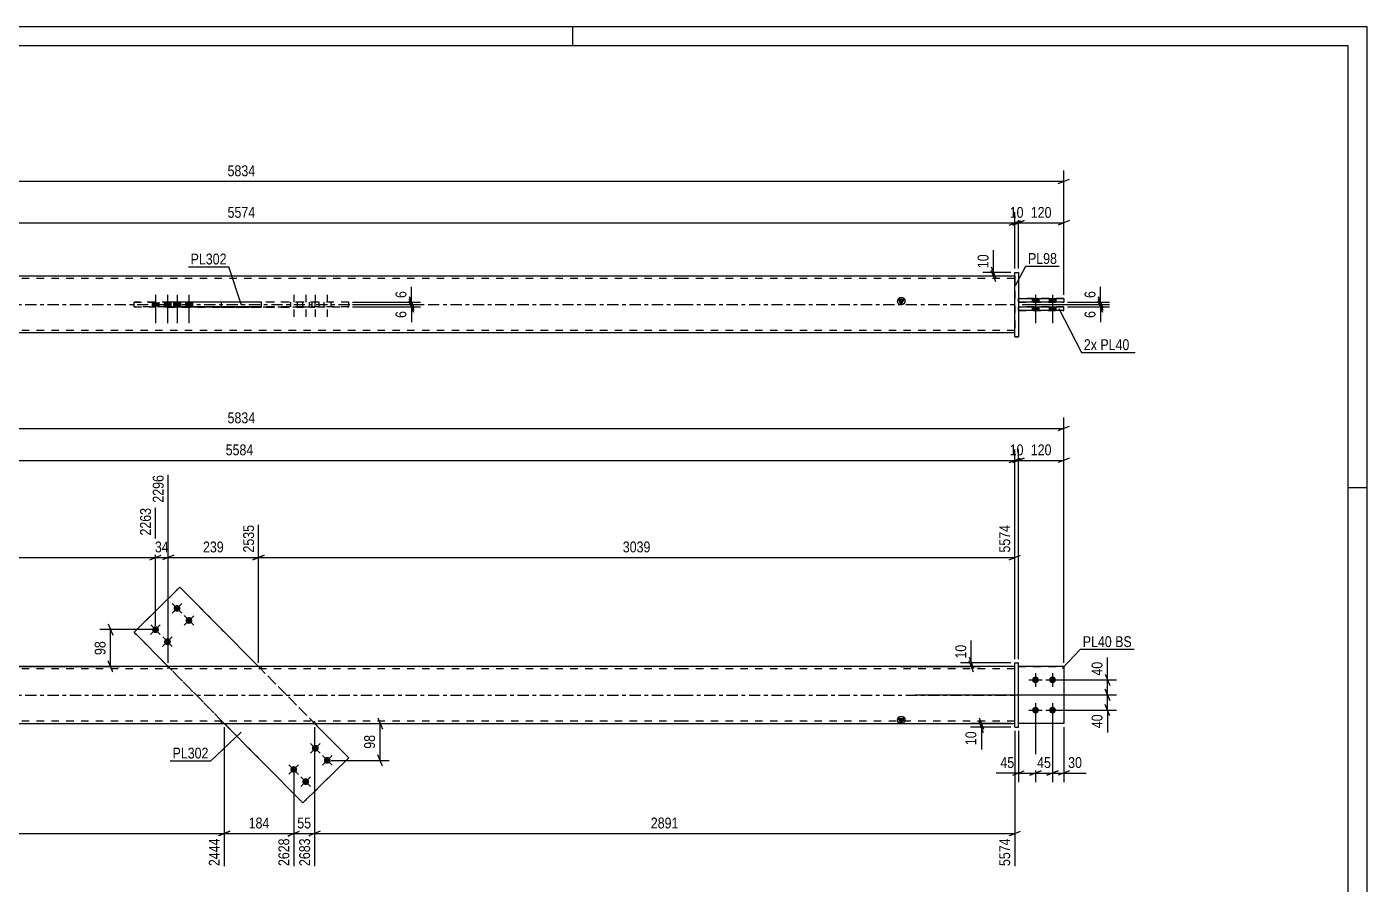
# Model space of a CAD drawing. Header units: millimetres. Extents: x 0 to 594, y 0 to 420.
# Drawn here: x 239.6 to 594, y 193.1 to 420 of the extents above; entities that cross this region are included whole.
import ezdxf

# ---------------------------------------------------------------- set-up
doc = ezdxf.new("R2010")
doc.units = ezdxf.units.MM
doc.linetypes.add('DXK_LINE_DOT2', pattern=[3.9198, 1.9599, -1.9599])
doc.linetypes.add('DXK_LINE_DOT3', pattern=[5.9187, 2.979, -0.9799, 0.9799, -0.9799])
doc.styles.add('Arial Narrow', font='ARIALN.TTF', dxfattribs={"height": 0.2})

# ---------------------------------------------------------------- blocks, each defined once
blk = doc.blocks.new('Unknown-580575135-1131')
at = {"color": 5, "linetype": 'Continuous'}
for p, q in [((594, 420), (0, 420)), ((384, 415), (384, 420)), ((594, 0), (594, 420)), ((589, 415), (5, 415)), ((589, 5), (589, 415)), ((594, 298), (589, 298))]:
    blk.add_line(p, q, dxfattribs=at)
blk = doc.blocks.new('Part-580575135-1689 - 1678')
at = {"color": 2, "linetype": 'Continuous'}
for p, q in [((280.05, 271.77), (267.95, 259.82)), ((280.05, 271.77), (280.05, 271.77)), ((300.86, 250.7), (280.05, 271.77)), ((276.96, 250.7), (267.95, 259.82)), ((267.95, 259.82), (267.95, 259.82)), ((312.6, 214.63), (291.78, 235.7)), ((324.69, 226.58), (315.68, 235.7)), ((312.6, 214.63), (324.69, 226.58)), ((324.69, 226.58), (324.69, 226.58)), ((312.6, 214.63), (312.6, 214.63))]:
    blk.add_line(p, q, dxfattribs=at)
at = {"color": 7, "linetype": 'DXK_LINE_DOT2'}
for p, q in [((267.95, 259.82), (280.05, 271.77)), ((324.69, 226.58), (280.05, 271.77)), ((312.6, 214.63), (267.95, 259.82)), ((291.78, 235.7), (276.96, 250.7)), ((315.68, 235.7), (300.86, 250.7)), ((324.69, 226.58), (312.6, 214.63))]:
    blk.add_line(p, q, dxfattribs=at)
blk = doc.blocks.new('Bolt-580575135-1681 - 1678')
at = {"linetype": 'Continuous'}
for points in [[(315.87, 230.01), (316.06, 229.99), (316.24, 229.93), (316.4, 229.83), (316.54, 229.71), (316.65, 229.56), (316.73, 229.38), (316.77, 229.2), (316.77, 229.01), (316.73, 228.83), (316.65, 228.66), (316.54, 228.5), (316.4, 228.38), (316.24, 228.28), (316.06, 228.23), (315.87, 228.21), (315.68, 228.23), (315.5, 228.28), (315.34, 228.38), (315.2, 228.5), (315.09, 228.66), (315.01, 228.83), (314.98, 229.01), (314.98, 229.2), (315.01, 229.38), (315.09, 229.56), (315.2, 229.71), (315.34, 229.83), (315.5, 229.93), (315.68, 229.99)], [(310.18, 224.38), (310.37, 224.36), (310.55, 224.31), (310.71, 224.21), (310.85, 224.09), (310.96, 223.93), (311.03, 223.76), (311.07, 223.58), (311.07, 223.39), (311.03, 223.21), (310.96, 223.03), (310.85, 222.88), (310.71, 222.76), (310.55, 222.66), (310.37, 222.6), (310.18, 222.58), (309.99, 222.6), (309.81, 222.66), (309.65, 222.76), (309.51, 222.88), (309.4, 223.03), (309.32, 223.21), (309.28, 223.39), (309.28, 223.58), (309.32, 223.76), (309.4, 223.93), (309.51, 224.09), (309.65, 224.21), (309.81, 224.31), (309.99, 224.36)], [(319.03, 226.81), (319.22, 226.79), (319.4, 226.73), (319.56, 226.63), (319.7, 226.51), (319.81, 226.36), (319.89, 226.18), (319.93, 226), (319.93, 225.81), (319.89, 225.63), (319.81, 225.46), (319.7, 225.3), (319.56, 225.18), (319.4, 225.08), (319.22, 225.03), (319.03, 225.01), (318.85, 225.03), (318.67, 225.08), (318.5, 225.18), (318.36, 225.3), (318.25, 225.46), (318.18, 225.63), (318.14, 225.81), (318.14, 226), (318.18, 226.18), (318.25, 226.36), (318.36, 226.51), (318.5, 226.63), (318.67, 226.73), (318.85, 226.79)], [(313.34, 221.18), (313.53, 221.16), (313.71, 221.11), (313.87, 221.01), (314.01, 220.89), (314.12, 220.73), (314.2, 220.56), (314.24, 220.38), (314.24, 220.19), (314.2, 220), (314.12, 219.83), (314.01, 219.68), (313.87, 219.55), (313.71, 219.46), (313.53, 219.4), (313.34, 219.38), (313.15, 219.4), (312.98, 219.46), (312.81, 219.55), (312.67, 219.68), (312.56, 219.83), (312.49, 220), (312.45, 220.19), (312.45, 220.38), (312.49, 220.56), (312.56, 220.73), (312.67, 220.89), (312.81, 221.01), (312.98, 221.11), (313.15, 221.16)]]:
    blk.add_hatch(color=1, dxfattribs=at).paths.add_polyline_path(points)
at = {"color": 1, "linetype": 'Continuous'}
for p, q in [((314.59, 227.84), (317.15, 230.37)), ((317.14, 227.83), (314.61, 230.39)), ((317.75, 224.64), (320.31, 227.17)), ((320.3, 224.62), (317.77, 227.19)), ((308.9, 222.22), (311.46, 224.75)), ((311.44, 222.2), (308.91, 224.76)), ((312.06, 219.02), (314.62, 221.55)), ((314.61, 219), (312.08, 221.56))]:
    blk.add_line(p, q, dxfattribs=at)
blk = doc.blocks.new('Bolt-580575135-1682 - 1678')
at = {"linetype": 'Continuous'}
for points in [[(279.3, 267.02), (279.49, 267), (279.67, 266.94), (279.83, 266.85), (279.97, 266.72), (280.08, 266.57), (280.16, 266.4), (280.2, 266.21), (280.2, 266.02), (280.16, 265.84), (280.08, 265.67), (279.97, 265.52), (279.83, 265.39), (279.67, 265.3), (279.49, 265.24), (279.3, 265.22), (279.12, 265.24), (278.94, 265.3), (278.78, 265.39), (278.64, 265.52), (278.52, 265.67), (278.45, 265.84), (278.41, 266.02), (278.41, 266.21), (278.45, 266.4), (278.52, 266.57), (278.64, 266.72), (278.78, 266.85), (278.94, 266.94), (279.12, 267)], [(282.47, 263.82), (282.65, 263.8), (282.83, 263.74), (283, 263.65), (283.14, 263.52), (283.25, 263.37), (283.32, 263.2), (283.36, 263.01), (283.36, 262.82), (283.32, 262.64), (283.25, 262.47), (283.14, 262.32), (283, 262.19), (282.83, 262.1), (282.65, 262.04), (282.47, 262.02), (282.28, 262.04), (282.1, 262.1), (281.94, 262.19), (281.8, 262.32), (281.69, 262.47), (281.61, 262.64), (281.57, 262.82), (281.57, 263.01), (281.61, 263.2), (281.69, 263.37), (281.8, 263.52), (281.94, 263.65), (282.1, 263.74), (282.28, 263.8)], [(273.61, 261.4), (273.8, 261.38), (273.98, 261.32), (274.14, 261.22), (274.28, 261.1), (274.39, 260.95), (274.47, 260.77), (274.51, 260.59), (274.51, 260.4), (274.47, 260.22), (274.39, 260.05), (274.28, 259.89), (274.14, 259.77), (273.98, 259.67), (273.8, 259.62), (273.61, 259.6), (273.43, 259.62), (273.25, 259.67), (273.08, 259.77), (272.94, 259.89), (272.83, 260.05), (272.76, 260.22), (272.72, 260.4), (272.72, 260.59), (272.76, 260.77), (272.83, 260.95), (272.94, 261.1), (273.08, 261.22), (273.25, 261.32), (273.43, 261.38)], [(276.78, 258.2), (276.96, 258.18), (277.14, 258.12), (277.3, 258.02), (277.44, 257.9), (277.56, 257.75), (277.63, 257.57), (277.67, 257.39), (277.67, 257.2), (277.63, 257.02), (277.56, 256.85), (277.44, 256.69), (277.3, 256.57), (277.14, 256.47), (276.96, 256.41), (276.78, 256.4), (276.59, 256.41), (276.41, 256.47), (276.25, 256.57), (276.11, 256.69), (276, 256.85), (275.92, 257.02), (275.88, 257.2), (275.88, 257.39), (275.92, 257.57), (276, 257.75), (276.11, 257.9), (276.25, 258.02), (276.41, 258.12), (276.59, 258.18)]]:
    blk.add_hatch(color=1, dxfattribs=at).paths.add_polyline_path(points)
at = {"color": 1, "linetype": 'Continuous'}
for p, q in [((280.58, 267.38), (278.02, 264.85)), ((278.04, 267.4), (280.57, 264.84)), ((283.75, 264.18), (281.19, 261.65)), ((281.2, 264.2), (283.73, 261.64)), ((274.89, 261.76), (272.33, 259.23)), ((272.35, 261.78), (274.88, 259.22)), ((278.06, 258.56), (275.5, 256.03)), ((275.51, 258.58), (278.04, 256.01))]:
    blk.add_line(p, q, dxfattribs=at)
blk = doc.blocks.new('Bolt-580575135-1684 - 1678')
at = {"linetype": 'Continuous'}
for points in [[(506.29, 248.1), (506.48, 248.08), (506.66, 248.02), (506.82, 247.93), (506.96, 247.8), (507.07, 247.65), (507.15, 247.48), (507.19, 247.29), (507.19, 247.11), (507.15, 246.92), (507.07, 246.75), (506.96, 246.6), (506.82, 246.47), (506.66, 246.38), (506.48, 246.32), (506.29, 246.3), (506.11, 246.32), (505.93, 246.38), (505.76, 246.47), (505.62, 246.6), (505.51, 246.75), (505.44, 246.92), (505.4, 247.11), (505.4, 247.29), (505.44, 247.48), (505.51, 247.65), (505.62, 247.8), (505.76, 247.93), (505.93, 248.02), (506.11, 248.08)], [(510.79, 248.1), (510.98, 248.08), (511.16, 248.02), (511.32, 247.93), (511.46, 247.8), (511.57, 247.65), (511.65, 247.48), (511.69, 247.29), (511.69, 247.11), (511.65, 246.92), (511.57, 246.75), (511.46, 246.6), (511.32, 246.47), (511.16, 246.38), (510.98, 246.32), (510.79, 246.3), (510.61, 246.32), (510.43, 246.38), (510.26, 246.47), (510.12, 246.6), (510.01, 246.75), (509.94, 246.92), (509.9, 247.11), (509.9, 247.29), (509.94, 247.48), (510.01, 247.65), (510.12, 247.8), (510.26, 247.93), (510.43, 248.02), (510.61, 248.08)], [(506.29, 240.1), (506.48, 240.08), (506.66, 240.02), (506.82, 239.93), (506.96, 239.8), (507.07, 239.65), (507.15, 239.48), (507.19, 239.29), (507.19, 239.11), (507.15, 238.92), (507.07, 238.75), (506.96, 238.6), (506.82, 238.47), (506.66, 238.38), (506.48, 238.32), (506.29, 238.3), (506.11, 238.32), (505.93, 238.38), (505.76, 238.47), (505.62, 238.6), (505.51, 238.75), (505.44, 238.92), (505.4, 239.11), (505.4, 239.29), (505.44, 239.48), (505.51, 239.65), (505.62, 239.8), (505.76, 239.93), (505.93, 240.02), (506.11, 240.08)], [(510.79, 240.1), (510.98, 240.08), (511.16, 240.02), (511.32, 239.93), (511.46, 239.8), (511.57, 239.65), (511.65, 239.48), (511.69, 239.29), (511.69, 239.11), (511.65, 238.92), (511.57, 238.75), (511.46, 238.6), (511.32, 238.47), (511.16, 238.38), (510.98, 238.32), (510.79, 238.3), (510.61, 238.32), (510.43, 238.38), (510.26, 238.47), (510.12, 238.6), (510.01, 238.75), (509.94, 238.92), (509.9, 239.11), (509.9, 239.29), (509.94, 239.48), (510.01, 239.65), (510.12, 239.8), (510.26, 239.93), (510.43, 240.02), (510.61, 240.08)]]:
    blk.add_hatch(color=1, dxfattribs=at).paths.add_polyline_path(points)
at = {"color": 1, "linetype": 'Continuous'}
for p, q in [((506.29, 249), (506.29, 245.4)), ((510.79, 249), (510.79, 245.4)), ((504.49, 247.2), (508.09, 247.2)), ((508.99, 247.2), (512.59, 247.2)), ((504.49, 239.2), (508.09, 239.2)), ((506.29, 241), (506.29, 237.4)), ((508.99, 239.2), (512.59, 239.2)), ((510.79, 241), (510.79, 237.4))]:
    blk.add_line(p, q, dxfattribs=at)
blk = doc.blocks.new('Part-580575135-1705 - 1678')
at = {"color": 2, "linetype": 'Continuous'}
for p, q in [((500.79, 251.7), (501.79, 251.7)), ((500.79, 234.7), (500.79, 251.7)), ((501.79, 234.7), (501.79, 251.7)), ((500.79, 234.7), (500.79, 234.7)), ((500.79, 234.7), (501.79, 234.7))]:
    blk.add_line(p, q, dxfattribs=at)
at = {"color": 7, "linetype": 'DXK_LINE_DOT2'}
for p, q in [((500.79, 251.7), (501.79, 251.7)), ((500.79, 234.7), (501.79, 234.7))]:
    blk.add_line(p, q, dxfattribs=at)
blk = doc.blocks.new('Part-580575135-1710 - 1678')
at = {"color": 7, "linetype": 'DXK_LINE_DOT2'}
for p, q in [((501.79, 250.7), (513.79, 250.7)), ((513.79, 250.7), (501.79, 250.7)), ((501.79, 250.7), (501.79, 250.7)), ((501.79, 235.7), (501.79, 250.7)), ((513.79, 250.7), (513.79, 250.7)), ((513.79, 250.7), (513.79, 235.7)), ((513.79, 235.7), (501.79, 235.7)), ((513.79, 235.7), (501.79, 235.7))]:
    blk.add_line(p, q, dxfattribs=at)
blk = doc.blocks.new('Part-580575135-1715 - 1678')
at = {"color": 2, "linetype": 'Continuous'}
for p, q in [((513.79, 250.7), (501.79, 250.7)), ((513.79, 250.7), (513.79, 250.7)), ((513.79, 250.7), (513.79, 235.7)), ((513.79, 235.7), (501.79, 235.7))]:
    blk.add_line(p, q, dxfattribs=at)
at = {"color": 7, "linetype": 'DXK_LINE_DOT2'}
for p, q in [((513.79, 250.7), (501.79, 250.7)), ((501.79, 250.7), (501.79, 250.7)), ((501.79, 235.7), (501.79, 250.7)), ((513.79, 250.7), (513.79, 250.7)), ((513.79, 235.7), (501.79, 235.7))]:
    blk.add_line(p, q, dxfattribs=at)
blk = doc.blocks.new('Part-580575135-1720 - 1678')
at = {"linetype": 'Continuous'}
blk.add_hatch(color=2, dxfattribs=at).paths.add_polyline_path([(470.79, 235.7), (469.99, 237.1), (471.59, 237.1)])
at = {"color": 2, "linetype": 'Continuous'}
for p, q in [((412.69, 250.7), (179.95, 250.7)), ((500.79, 250.7), (412.79, 250.7)), ((179.95, 235.7), (412.69, 235.7)), ((412.79, 235.7), (500.79, 235.7)), ((470.79, 235.7), (469.99, 237.1)), ((469.99, 237.1), (471.59, 237.1)), ((471.59, 237.1), (470.79, 235.7))]:
    blk.add_line(p, q, dxfattribs=at)
at = {"color": 7, "linetype": 'DXK_LINE_DOT2'}
for p, q in [((412.69, 250.1), (179.95, 250.1)), ((276.86, 250.7), (276.86, 250.1)), ((301.55, 250.7), (301.55, 250.1)), ((500.79, 250.1), (412.79, 250.1)), ((500.79, 235.7), (500.79, 250.7)), ((412.69, 236.3), (179.95, 236.3)), ((291.09, 235.7), (291.09, 236.3)), ((315.78, 235.7), (315.78, 236.3)), ((500.79, 236.3), (412.79, 236.3))]:
    blk.add_line(p, q, dxfattribs=at)
at = {"color": 7, "linetype": 'DXK_LINE_DOT3'}
for p, q in [((179.95, 243.2), (412.69, 243.2)), ((412.79, 243.2), (500.79, 243.2))]:
    blk.add_line(p, q, dxfattribs=at)
at = {"color": 2, "linetype": 'Continuous'}
blk.add_circle((470.79, 236.6), 1, dxfattribs=at)
blk = doc.blocks.new('Bolt-580575135-1423 - 1368')
at = {"color": 1, "linetype": 'DXK_LINE_DOT2'}
for p, q in [((310.18, 349.12), (310.18, 341.62)), ((313.34, 349.12), (313.34, 341.62)), ((315.87, 349.12), (315.87, 341.62)), ((319.03, 349.12), (319.03, 341.62)), ((309.28, 347.12), (309.28, 345.92)), ((311.08, 347.12), (311.08, 345.92)), ((312.44, 347.12), (312.44, 345.92)), ((314.24, 347.12), (314.24, 345.92)), ((314.97, 347.12), (314.97, 345.92)), ((316.77, 347.12), (316.77, 345.92)), ((318.13, 347.12), (318.13, 345.92)), ((319.93, 347.12), (319.93, 345.92))]:
    blk.add_line(p, q, dxfattribs=at)
blk = doc.blocks.new('Part-580575135-1396 - 1368')
at = {"color": 7, "linetype": 'DXK_LINE_DOT2'}
for p, q in [((501.79, 347.11), (501.79, 348.12)), ((513.79, 348.12), (501.79, 348.12)), ((513.79, 348.11), (513.79, 348.12)), ((501.79, 347.12), (513.79, 347.12))]:
    blk.add_line(p, q, dxfattribs=at)
at = {"color": 2, "linetype": 'Continuous'}
for p, q in [((501.79, 348.11), (513.79, 348.11)), ((513.79, 348.12), (513.79, 347.11)), ((513.79, 347.11), (501.79, 347.11))]:
    blk.add_line(p, q, dxfattribs=at)
blk = doc.blocks.new('Part-580575135-1401 - 1368')
at = {"color": 7, "linetype": 'DXK_LINE_DOT2'}
for p, q in [((501.79, 344.91), (501.79, 345.92)), ((513.79, 345.92), (501.79, 345.92)), ((501.79, 344.92), (513.79, 344.92))]:
    blk.add_line(p, q, dxfattribs=at)
at = {"color": 2, "linetype": 'Continuous'}
for p, q in [((501.79, 345.91), (513.79, 345.91)), ((513.79, 344.91), (501.79, 344.91)), ((513.79, 344.91), (513.79, 345.92))]:
    blk.add_line(p, q, dxfattribs=at)
blk = doc.blocks.new('Part-580575135-1416 - 1368')
at = {"linetype": 'Continuous'}
blk.add_hatch(color=2, dxfattribs=at).paths.add_polyline_path([(470.79, 346.51), (469.99, 347.91), (471.59, 347.91)])
at = {"color": 2, "linetype": 'Continuous'}
for p, q in [((412.69, 354.01), (179.95, 354.01)), ((500.79, 354.01), (412.79, 354.01)), ((470.79, 346.51), (469.99, 347.91)), ((469.99, 347.91), (471.59, 347.91)), ((471.59, 347.91), (470.79, 346.51)), ((276.86, 347.21), (301.55, 347.21)), ((276.86, 347.11), (276.86, 347.21)), ((276.86, 345.91), (276.86, 345.81)), ((276.86, 345.81), (276.86, 345.81)), ((301.55, 345.81), (276.86, 345.81)), ((291.09, 347.21), (291.09, 347.11)), ((291.09, 345.81), (291.09, 345.91)), ((301.55, 347.21), (301.55, 345.81)), ((412.69, 339.01), (179.95, 339.01)), ((500.79, 339.01), (412.79, 339.01))]:
    blk.add_line(p, q, dxfattribs=at)
at = {"color": 7, "linetype": 'DXK_LINE_DOT2'}
for p, q in [((412.69, 353.41), (179.95, 353.41)), ((500.79, 353.41), (412.79, 353.41)), ((500.79, 354.01), (500.79, 339.01)), ((276.86, 347.21), (301.55, 347.21)), ((276.86, 345.81), (276.86, 347.11)), ((276.86, 345.81), (301.55, 345.81)), ((291.09, 347.21), (291.09, 347.21)), ((291.09, 347.21), (291.09, 347.21)), ((291.09, 347.21), (315.78, 347.21)), ((291.09, 347.21), (315.78, 347.21)), ((291.09, 345.81), (291.09, 347.11)), ((315.78, 345.81), (291.09, 345.81)), ((291.09, 345.81), (291.09, 345.81)), ((291.09, 345.81), (315.78, 345.81)), ((315.78, 347.21), (315.78, 345.81)), ((412.69, 339.61), (179.95, 339.61)), ((500.79, 339.61), (412.79, 339.61))]:
    blk.add_line(p, q, dxfattribs=at)
at = {"color": 7, "linetype": 'DXK_LINE_DOT3'}
for p, q in [((179.95, 346.51), (412.69, 346.51)), ((412.79, 346.51), (500.79, 346.51))]:
    blk.add_line(p, q, dxfattribs=at)
at = {"color": 2, "linetype": 'Continuous'}
blk.add_circle((470.79, 347.41), 1, dxfattribs=at)
blk = doc.blocks.new('Bolt-580575135-1422 - 1368')
at = {"linetype": 'Continuous'}
for points in [[(274.51, 347.11), (272.71, 347.11), (272.71, 345.91), (274.51, 345.91)], [(277.68, 347.11), (275.88, 347.11), (275.88, 345.91), (277.68, 345.91)], [(280.2, 347.11), (278.4, 347.11), (278.4, 345.91), (280.2, 345.91)], [(283.37, 347.11), (281.57, 347.11), (281.57, 345.91), (283.37, 345.91)]]:
    blk.add_hatch(color=1, dxfattribs=at).paths.add_polyline_path(points)
at = {"color": 1, "linetype": 'Continuous'}
for p, q in [((273.61, 349.11), (273.61, 341.61)), ((276.78, 349.11), (276.78, 341.61)), ((279.3, 349.11), (279.3, 341.61)), ((282.47, 349.11), (282.47, 341.61)), ((272.71, 347.11), (272.71, 345.91)), ((274.51, 347.11), (274.51, 345.91)), ((275.88, 347.11), (275.88, 345.91)), ((277.68, 347.11), (277.68, 345.91)), ((278.4, 347.11), (278.4, 345.91)), ((280.2, 347.11), (280.2, 345.91)), ((281.57, 347.11), (281.57, 345.91)), ((283.37, 347.11), (283.37, 345.91))]:
    blk.add_line(p, q, dxfattribs=at)
blk = doc.blocks.new('Part-580575135-1444 - 1368')
at = {"color": 2, "linetype": 'Continuous'}
for p, q in [((500.79, 355.02), (500.79, 355.01)), ((500.79, 338.01), (500.79, 355.01)), ((500.79, 355.01), (501.79, 355.01)), ((501.79, 355.02), (501.79, 355.01)), ((501.79, 355.01), (501.79, 338.01)), ((500.79, 338.02), (500.79, 338.01)), ((500.79, 338.01), (501.79, 338.01)), ((501.79, 338.02), (501.79, 338.01))]:
    blk.add_line(p, q, dxfattribs=at)
at = {"color": 7, "linetype": 'DXK_LINE_DOT2'}
for p, q in [((500.79, 355.01), (500.79, 355.02)), ((500.79, 355.02), (501.79, 355.02)), ((500.79, 338.02), (501.79, 338.02))]:
    blk.add_line(p, q, dxfattribs=at)
blk = doc.blocks.new('Part-580575135-1470 - 1368')
at = {"color": 7, "linetype": 'DXK_LINE_DOT2'}
for p, q in [((312.6, 347.12), (267.95, 347.11)), ((267.95, 347.11), (280.05, 347.11)), ((267.95, 345.91), (312.6, 345.92)), ((280.05, 345.91), (267.95, 345.91)), ((324.69, 347.12), (301.55, 347.11)), ((324.69, 345.92), (301.55, 345.91)), ((312.6, 345.92), (312.6, 347.12)), ((324.69, 347.12), (312.6, 347.12)), ((312.6, 345.92), (324.69, 345.92)), ((324.69, 345.92), (324.69, 347.12))]:
    blk.add_line(p, q, dxfattribs=at)
at = {"color": 2, "linetype": 'Continuous'}
for p, q in [((267.95, 345.91), (267.95, 347.11)), ((280.05, 345.91), (280.05, 347.11)), ((301.55, 347.11), (280.05, 347.11)), ((301.55, 345.91), (280.05, 345.91))]:
    blk.add_line(p, q, dxfattribs=at)
blk = doc.blocks.new('Bolt-580575135-1472 - 1368')
at = {"linetype": 'Continuous'}
for points in [[(507.19, 348.11), (505.39, 348.11), (505.39, 347.11), (507.19, 347.11)], [(507.19, 348.11), (505.39, 348.11), (505.39, 347.11), (507.19, 347.11)], [(511.69, 348.11), (509.89, 348.11), (509.89, 347.11), (511.69, 347.11)], [(511.69, 348.11), (509.89, 348.11), (509.89, 347.11), (511.69, 347.11)], [(507.19, 345.91), (505.39, 345.91), (505.39, 344.91), (507.19, 344.91)], [(507.19, 345.91), (505.39, 345.91), (505.39, 344.91), (507.19, 344.91)], [(511.69, 345.91), (509.89, 345.91), (509.89, 344.91), (511.69, 344.91)], [(511.69, 345.91), (509.89, 345.91), (509.89, 344.91), (511.69, 344.91)]]:
    blk.add_hatch(color=1, dxfattribs=at).paths.add_polyline_path(points)
at = {"color": 1, "linetype": 'Continuous'}
for p, q in [((505.39, 348.11), (505.39, 347.11)), ((505.39, 348.11), (505.39, 347.11)), ((506.29, 349.11), (506.29, 341.61)), ((506.29, 349.11), (506.29, 341.61)), ((507.19, 348.11), (507.19, 347.11)), ((507.19, 348.11), (507.19, 347.11)), ((509.89, 348.11), (509.89, 347.11)), ((509.89, 348.11), (509.89, 347.11)), ((510.79, 349.11), (510.79, 341.61)), ((510.79, 349.11), (510.79, 341.61)), ((511.69, 348.11), (511.69, 347.11)), ((511.69, 348.11), (511.69, 347.11)), ((505.39, 345.91), (505.39, 344.91)), ((505.39, 345.91), (505.39, 344.91)), ((507.19, 345.91), (507.19, 344.91)), ((507.19, 345.91), (507.19, 344.91)), ((509.89, 345.91), (509.89, 344.91)), ((509.89, 345.91), (509.89, 344.91)), ((511.69, 345.91), (511.69, 344.91)), ((511.69, 345.91), (511.69, 344.91))]:
    blk.add_line(p, q, dxfattribs=at)
blk = doc.blocks.new('StraightDimension-580575135-2042 - 1678')
at = {"color": 7, "linetype": 'Continuous'}
for p, q in [((499.29, 304.68), (502.29, 305.88)), ((503.29, 305.88), (500.29, 304.68)), ((500.79, 252.7), (500.79, 308.13)), ((500.79, 305.28), (501.79, 305.28)), ((501.79, 252.7), (501.79, 308.13))]:
    blk.add_line(p, q, dxfattribs=at)
at = {"color": 0}
blk.add_wipeout([(503.72, 306.03), (503.72, 310.23), (498.87, 310.23), (498.87, 306.03)], dxfattribs=at)
at = {"color": 3, "style": 'Arial Narrow'}
blk.add_text('10', height=2.863, dxfattribs=at).set_placement((499.47, 306.63))
blk = doc.blocks.new('StraightDimension-580575135-1850 - 1678')
at = {"color": 7, "linetype": 'Continuous'}
for p, q in [((291.78, 234.7), (291.78, 197.94)), ((310.18, 222.48), (310.18, 197.94)), ((293.28, 207.15), (290.28, 205.95)), ((291.78, 206.55), (310.18, 206.55)), ((308.68, 205.95), (311.68, 207.15))]:
    blk.add_line(p, q, dxfattribs=at)
at = {"color": 0}
blk.add_wipeout([(304.32, 207.3), (304.32, 211.5), (297.64, 211.5), (297.64, 207.3)], dxfattribs=at)
at = {"color": 3, "style": 'Arial Narrow'}
blk.add_text('184', height=2.863, dxfattribs=at).set_placement((298.24, 207.9))
at = {"color": 0, "linetype": 'Continuous'}
blk.add_wipeout([(309.58, 205.85), (305.38, 205.85), (305.38, 197.34), (309.58, 197.34)], dxfattribs=at)
at = {"color": 3, "linetype": 'Continuous', "style": 'Arial Narrow'}
blk.add_text('2628', height=2.863, rotation=90.0002, dxfattribs=at).set_placement((308.98, 197.94))
blk = doc.blocks.new('StraightDimension-580575135-1945 - 1678')
at = {"color": 7, "linetype": 'Continuous'}
for p, q in [((506.29, 238.2), (506.29, 220.15)), ((501.79, 233.7), (501.79, 220.15)), ((500.29, 221.95), (503.29, 223.15)), ((501.79, 222.55), (506.29, 222.55)), ((507.79, 223.15), (504.79, 221.95))]:
    blk.add_line(p, q, dxfattribs=at)
at = {"color": 0}
blk.add_wipeout([(501.27, 223.3), (501.27, 227.5), (496.41, 227.5), (496.41, 223.3)], dxfattribs=at)
at = {"color": 7, "linetype": 'Continuous'}
blk.add_line((501.79, 222.55), (495.89, 222.55), dxfattribs=at)
blk.add_line((501.79, 222.55), (495.89, 222.55), dxfattribs=at)
at = {"color": 3, "style": 'Arial Narrow'}
blk.add_text('45', height=2.863, dxfattribs=at).set_placement((497.01, 223.9))
blk = doc.blocks.new('StraightDimension-580575135-2004 - 1678')
at = {"color": 7, "linetype": 'Continuous'}
for p, q in [((524.75, 244.72), (525.95, 241.72)), ((474.45, 243.22), (527.75, 243.22)), ((525.35, 239.2), (525.35, 243.22)), ((511.79, 239.2), (527.75, 239.2)), ((525.95, 237.7), (524.75, 240.7))]:
    blk.add_line(p, q, dxfattribs=at)
at = {"color": 0}
blk.add_wipeout([(524.6, 238.68), (520.4, 238.68), (520.4, 233.82), (524.6, 233.82)], dxfattribs=at)
at = {"color": 7, "linetype": 'Continuous'}
blk.add_line((525.35, 239.2), (525.35, 233.29), dxfattribs=at)
blk.add_line((525.35, 239.2), (525.35, 233.29), dxfattribs=at)
at = {"color": 3, "style": 'Arial Narrow'}
blk.add_text('40', height=2.863, rotation=90.0002, dxfattribs=at).set_placement((524, 234.42))
blk = doc.blocks.new('StraightDimension-580575135-1736 - 1678')
at = {"color": 7, "linetype": 'Continuous'}
for p, q in [((513.79, 251.7), (513.79, 316.6)), ((78.85, 313.75), (513.79, 313.75)), ((512.29, 313.15), (515.29, 314.35))]:
    blk.add_line(p, q, dxfattribs=at)
at = {"color": 0}
blk.add_wipeout([(300.58, 314.5), (300.58, 318.7), (292.07, 318.7), (292.07, 314.5)], dxfattribs=at)
at = {"color": 3, "style": 'Arial Narrow'}
blk.add_text('5834', height=2.863, dxfattribs=at).set_placement((292.67, 315.1))
blk = doc.blocks.new('StraightDimension-580575135-1750 - 1678')
at = {"color": 7, "linetype": 'Continuous'}
for p, q in [((273.61, 261.5), (273.61, 292.71)), ((93.35, 280.19), (90.35, 278.99)), ((91.85, 251.7), (91.85, 282.72)), ((272.11, 278.99), (275.11, 280.19)), ((91.85, 279.59), (273.61, 279.59))]:
    blk.add_line(p, q, dxfattribs=at)
at = {"color": 0, "linetype": 'Continuous'}
for points in [[(273.01, 293.31), (268.81, 293.31), (268.81, 284.79), (273.01, 284.79)], [(91.25, 283.32), (87.05, 283.32), (87.05, 280.29), (91.25, 280.29)]]:
    blk.add_wipeout(points, dxfattribs=at)
at = {"color": 0}
blk.add_wipeout([(186.99, 280.34), (186.99, 284.54), (178.48, 284.54), (178.48, 280.34)], dxfattribs=at)
at = {"color": 3, "linetype": 'Continuous', "style": 'Arial Narrow'}
for s, height, p in [('2263', 2.863, (272.41, 285.39)), ('0', 2.86, (90.65, 280.89))]:
    blk.add_text(s, height=height, rotation=90.0002, dxfattribs=at).set_placement(p)
at = {"color": 3, "style": 'Arial Narrow'}
blk.add_text('2263', height=2.863, dxfattribs=at).set_placement((179.08, 280.94))
blk = doc.blocks.new('StraightDimension-580575135-1760 - 1678')
at = {"color": 7, "linetype": 'Continuous'}
for p, q in [((276.96, 251.7), (276.96, 301.41)), ((273.61, 261.5), (273.61, 292.71)), ((272.11, 278.99), (275.11, 280.19)), ((278.46, 280.19), (275.46, 278.99)), ((273.61, 279.59), (276.96, 279.59))]:
    blk.add_line(p, q, dxfattribs=at)
at = {"color": 0, "linetype": 'Continuous'}
blk.add_wipeout([(276.36, 302.01), (272.16, 302.01), (272.16, 293.49), (276.36, 293.49)], dxfattribs=at)
at = {"color": 0}
blk.add_wipeout([(277.72, 280.34), (277.72, 284.54), (272.86, 284.54), (272.86, 280.34)], dxfattribs=at)
at = {"color": 3, "linetype": 'Continuous', "style": 'Arial Narrow'}
blk.add_text('2296', height=2.863, rotation=90.0002, dxfattribs=at).set_placement((275.76, 294.09))
at = {"color": 3, "style": 'Arial Narrow'}
blk.add_text('34', height=2.863, dxfattribs=at).set_placement((273.46, 280.94))
blk = doc.blocks.new('StraightDimension-580575135-2047 - 1678')
at = {"color": 7, "linetype": 'Continuous'}
for p, q in [((90.85, 305.28), (500.79, 305.28)), ((499.29, 304.68), (502.29, 305.88)), ((500.79, 252.7), (500.79, 308.13))]:
    blk.add_line(p, q, dxfattribs=at)
at = {"color": 0}
blk.add_wipeout([(300.08, 306.03), (300.08, 310.23), (291.57, 310.23), (291.57, 306.03)], dxfattribs=at)
at = {"color": 3, "style": 'Arial Narrow'}
blk.add_text('5584', height=2.863, dxfattribs=at).set_placement((292.17, 306.63))
blk = doc.blocks.new('StraightDimension-580575135-1776 - 1678')
at = {"color": 7, "linetype": 'Continuous'}
for p, q in [((276.96, 251.7), (276.96, 301.41)), ((300.86, 251.7), (300.86, 288.21)), ((278.46, 280.19), (275.46, 278.99)), ((299.36, 278.99), (302.36, 280.19)), ((276.96, 279.59), (300.86, 279.59))]:
    blk.add_line(p, q, dxfattribs=at)
at = {"color": 0, "linetype": 'Continuous'}
blk.add_wipeout([(300.26, 288.81), (296.06, 288.81), (296.06, 280.29), (300.26, 280.29)], dxfattribs=at)
at = {"color": 0}
blk.add_wipeout([(292.26, 280.34), (292.26, 284.54), (285.57, 284.54), (285.57, 280.34)], dxfattribs=at)
at = {"color": 3, "linetype": 'Continuous', "style": 'Arial Narrow'}
blk.add_text('2535', height=2.863, rotation=90.0002, dxfattribs=at).set_placement((299.66, 280.89))
at = {"color": 3, "style": 'Arial Narrow'}
blk.add_text('239', height=2.863, dxfattribs=at).set_placement((286.17, 280.94))
blk = doc.blocks.new('StraightDimension-580575135-1798 - 1678')
at = {"color": 7, "linetype": 'Continuous'}
for p, q in [((300.86, 251.7), (300.86, 288.21)), ((500.79, 252.7), (500.79, 288.21)), ((302.36, 280.19), (299.36, 278.99)), ((499.29, 278.99), (502.29, 280.19)), ((300.86, 279.59), (500.79, 279.59))]:
    blk.add_line(p, q, dxfattribs=at)
at = {"color": 0, "linetype": 'Continuous'}
blk.add_wipeout([(500.19, 288.81), (495.99, 288.81), (495.99, 280.29), (500.19, 280.29)], dxfattribs=at)
at = {"color": 0}
blk.add_wipeout([(405.08, 280.34), (405.08, 284.54), (396.57, 284.54), (396.57, 280.34)], dxfattribs=at)
at = {"color": 3, "linetype": 'Continuous', "style": 'Arial Narrow'}
blk.add_text('5574', height=2.863, rotation=90.0002, dxfattribs=at).set_placement((499.59, 280.89))
at = {"color": 3, "style": 'Arial Narrow'}
blk.add_text('3039', height=2.863, dxfattribs=at).set_placement((397.17, 280.94))
blk = doc.blocks.new('StraightDimension-580575135-1955 - 1678')
at = {"color": 7, "linetype": 'Continuous'}
for p, q in [((506.29, 238.2), (506.29, 220.15)), ((510.79, 238.2), (510.79, 220.15)), ((504.79, 221.95), (507.79, 223.15)), ((506.29, 222.55), (510.79, 222.55)), ((512.29, 223.15), (509.29, 221.95))]:
    blk.add_line(p, q, dxfattribs=at)
at = {"color": 0}
blk.add_wipeout([(510.97, 223.3), (510.97, 227.5), (506.12, 227.5), (506.12, 223.3)], dxfattribs=at)
at = {"color": 3, "style": 'Arial Narrow'}
blk.add_text('45', height=2.863, dxfattribs=at).set_placement((506.72, 223.9))
blk = doc.blocks.new('StraightDimension-580575135-1838 - 1678')
at = {"color": 7, "linetype": 'Continuous'}
for p, q in [((291.78, 234.7), (291.78, 197.94)), ((91.85, 233.7), (91.85, 203.42)), ((93.35, 207.15), (90.35, 205.95)), ((91.85, 206.55), (291.78, 206.55)), ((290.28, 205.95), (293.28, 207.15))]:
    blk.add_line(p, q, dxfattribs=at)
at = {"color": 0}
blk.add_wipeout([(196.07, 207.3), (196.07, 211.5), (187.56, 211.5), (187.56, 207.3)], dxfattribs=at)
at = {"color": 0, "linetype": 'Continuous'}
for points in [[(91.25, 205.85), (87.05, 205.85), (87.05, 202.82), (91.25, 202.82)], [(291.18, 205.85), (286.98, 205.85), (286.98, 197.34), (291.18, 197.34)]]:
    blk.add_wipeout(points, dxfattribs=at)
at = {"color": 3, "style": 'Arial Narrow'}
blk.add_text('2444', height=2.863, dxfattribs=at).set_placement((188.16, 207.9))
at = {"color": 3, "linetype": 'Continuous', "style": 'Arial Narrow'}
for s, height, p in [('0', 2.86, (90.65, 203.42)), ('2444', 2.863, (290.58, 197.94))]:
    blk.add_text(s, height=height, rotation=90.0002, dxfattribs=at).set_placement(p)
blk = doc.blocks.new('StraightDimension-580575135-1864 - 1678')
at = {"color": 7, "linetype": 'Continuous'}
for p, q in [((315.68, 234.7), (315.68, 197.94)), ((310.18, 222.48), (310.18, 197.94)), ((308.68, 205.95), (311.68, 207.15)), ((310.18, 206.55), (315.68, 206.55)), ((317.18, 207.15), (314.18, 205.95))]:
    blk.add_line(p, q, dxfattribs=at)
at = {"color": 0}
blk.add_wipeout([(315.36, 207.3), (315.36, 211.5), (310.5, 211.5), (310.5, 207.3)], dxfattribs=at)
at = {"color": 3, "style": 'Arial Narrow'}
blk.add_text('55', height=2.863, dxfattribs=at).set_placement((311.1, 207.9))
at = {"color": 0, "linetype": 'Continuous'}
blk.add_wipeout([(315.08, 205.85), (310.88, 205.85), (310.88, 197.34), (315.08, 197.34)], dxfattribs=at)
at = {"color": 3, "linetype": 'Continuous', "style": 'Arial Narrow'}
blk.add_text('2683', height=2.863, rotation=90.0002, dxfattribs=at).set_placement((314.48, 197.94))
blk = doc.blocks.new('StraightDimension-580575135-1878 - 1678')
at = {"color": 7, "linetype": 'Continuous'}
for p, q in [((315.68, 234.7), (315.68, 197.94)), ((500.79, 233.7), (500.79, 197.94)), ((317.18, 207.15), (314.18, 205.95)), ((315.68, 206.55), (500.79, 206.55)), ((499.29, 205.95), (502.29, 207.15))]:
    blk.add_line(p, q, dxfattribs=at)
at = {"color": 0}
blk.add_wipeout([(412.49, 207.3), (412.49, 211.5), (403.98, 211.5), (403.98, 207.3)], dxfattribs=at)
at = {"color": 0, "linetype": 'Continuous'}
blk.add_wipeout([(500.19, 205.85), (495.99, 205.85), (495.99, 197.34), (500.19, 197.34)], dxfattribs=at)
at = {"color": 3, "style": 'Arial Narrow'}
blk.add_text('2891', height=2.863, dxfattribs=at).set_placement((404.58, 207.9))
at = {"color": 3, "linetype": 'Continuous', "style": 'Arial Narrow'}
blk.add_text('5574', height=2.863, rotation=90.0002, dxfattribs=at).set_placement((499.59, 197.94))
blk = doc.blocks.new('StraightDimension-580575135-3458 - 1678')
at = {"color": 7, "linetype": 'Continuous'}
for p, q in [((272.61, 260.5), (258.89, 260.5)), ((261.14, 262), (262.34, 259)), ((261.74, 250.72), (261.74, 260.5)), ((262.34, 249.22), (261.14, 252.22)), ((195.57, 250.72), (264.14, 250.72))]:
    blk.add_line(p, q, dxfattribs=at)
at = {"color": 0}
blk.add_wipeout([(260.99, 258.04), (256.79, 258.04), (256.79, 253.18), (260.99, 253.18)], dxfattribs=at)
at = {"color": 3, "style": 'Arial Narrow'}
blk.add_text('98', height=2.863, rotation=90.0002, dxfattribs=at).set_placement((260.39, 253.78))
blk = doc.blocks.new('StraightDimension-580575135-1936 - 1678')
at = {"color": 7, "linetype": 'Continuous'}
for p, q in [((499.79, 235.7), (489.14, 235.7)), ((499.79, 234.7), (489.14, 234.7)), ((491.39, 237.2), (492.59, 234.2)), ((492.59, 233.2), (491.39, 236.2)), ((491.99, 234.7), (491.99, 235.7))]:
    blk.add_line(p, q, dxfattribs=at)
at = {"color": 0}
blk.add_wipeout([(491.24, 234.18), (487.04, 234.18), (487.04, 229.32), (491.24, 229.32)], dxfattribs=at)
at = {"color": 7, "linetype": 'Continuous'}
blk.add_line((491.99, 234.7), (491.99, 228.79), dxfattribs=at)
blk.add_line((491.99, 234.7), (491.99, 228.79), dxfattribs=at)
at = {"color": 3, "style": 'Arial Narrow'}
blk.add_text('10', height=2.863, rotation=90.0002, dxfattribs=at).set_placement((490.64, 229.92))
blk = doc.blocks.new('StraightDimension-580575135-1965 - 1678')
at = {"color": 7, "linetype": 'Continuous'}
for p, q in [((510.79, 238.2), (510.79, 220.15)), ((513.79, 234.7), (513.79, 220.15)), ((509.29, 221.95), (512.29, 223.15)), ((510.79, 222.55), (513.79, 222.55)), ((515.29, 223.15), (512.29, 221.95))]:
    blk.add_line(p, q, dxfattribs=at)
at = {"color": 0}
blk.add_wipeout([(519.17, 223.3), (519.17, 227.5), (514.32, 227.5), (514.32, 223.3)], dxfattribs=at)
at = {"color": 7, "linetype": 'Continuous'}
blk.add_line((513.79, 222.55), (519.7, 222.55), dxfattribs=at)
blk.add_line((513.79, 222.55), (519.7, 222.55), dxfattribs=at)
at = {"color": 3, "style": 'Arial Narrow'}
blk.add_text('30', height=2.863, dxfattribs=at).set_placement((514.92, 223.9))
blk = doc.blocks.new('StraightDimension-580575135-1993 - 1678')
at = {"color": 7, "linetype": 'Continuous'}
for p, q in [((327.94, 235.7), (335.4, 235.7)), ((332.4, 237.2), (333.6, 234.2)), ((333, 225.91), (333, 235.7)), ((333.6, 224.41), (332.4, 227.41)), ((320.03, 225.91), (335.4, 225.91))]:
    blk.add_line(p, q, dxfattribs=at)
at = {"color": 0}
blk.add_wipeout([(332.25, 233.23), (328.05, 233.23), (328.05, 228.38), (332.25, 228.38)], dxfattribs=at)
at = {"color": 3, "style": 'Arial Narrow'}
blk.add_text('98', height=2.863, rotation=90.0002, dxfattribs=at).set_placement((331.65, 228.98))
blk = doc.blocks.new('StraightDimension-580575135-2014 - 1678')
at = {"color": 7, "linetype": 'Continuous'}
for p, q in [((524.75, 248.7), (525.95, 245.7)), ((511.79, 247.2), (527.75, 247.2)), ((525.95, 241.72), (524.75, 244.72)), ((525.35, 243.22), (525.35, 247.2)), ((474.45, 243.22), (527.75, 243.22))]:
    blk.add_line(p, q, dxfattribs=at)
at = {"color": 0}
blk.add_wipeout([(524.6, 252.58), (520.4, 252.58), (520.4, 247.73), (524.6, 247.73)], dxfattribs=at)
at = {"color": 7, "linetype": 'Continuous'}
blk.add_line((525.35, 247.2), (525.35, 253.11), dxfattribs=at)
blk.add_line((525.35, 247.2), (525.35, 253.11), dxfattribs=at)
at = {"color": 3, "style": 'Arial Narrow'}
blk.add_text('40', height=2.863, rotation=90.0002, dxfattribs=at).set_placement((524, 248.33))
blk = doc.blocks.new('StraightDimension-580575135-2027 - 1678')
at = {"color": 7, "linetype": 'Continuous'}
for p, q in [((499.79, 251.7), (486.47, 251.7)), ((488.72, 253.2), (489.92, 250.2)), ((489.92, 249.22), (488.72, 252.22)), ((489.32, 250.72), (489.32, 251.7)), ((470.57, 250.72), (491.72, 250.72))]:
    blk.add_line(p, q, dxfattribs=at)
at = {"color": 0}
blk.add_wipeout([(488.57, 257.08), (484.37, 257.08), (484.37, 252.23), (488.57, 252.23)], dxfattribs=at)
at = {"color": 7, "linetype": 'Continuous'}
blk.add_line((489.32, 251.7), (489.32, 257.61), dxfattribs=at)
blk.add_line((489.32, 251.7), (489.32, 257.61), dxfattribs=at)
at = {"color": 3, "style": 'Arial Narrow'}
blk.add_text('10', height=2.863, rotation=90.0002, dxfattribs=at).set_placement((487.97, 252.83))
blk = doc.blocks.new('StraightDimension-580575135-2032 - 1678')
at = {"color": 7, "linetype": 'Continuous'}
for p, q in [((500.29, 304.68), (503.29, 305.88)), ((501.79, 252.7), (501.79, 308.13)), ((501.79, 305.28), (513.79, 305.28)), ((515.29, 305.88), (512.29, 304.68)), ((513.79, 251.7), (513.79, 308.13))]:
    blk.add_line(p, q, dxfattribs=at)
at = {"color": 0}
blk.add_wipeout([(511.14, 306.03), (511.14, 310.23), (504.45, 310.23), (504.45, 306.03)], dxfattribs=at)
at = {"color": 3, "style": 'Arial Narrow'}
blk.add_text('120', height=2.863, dxfattribs=at).set_placement((505.05, 306.63))
blk = doc.blocks.new('StraightDimension-580575135-1541 - 1368')
at = {"color": 7, "linetype": 'Continuous'}
for p, q in [((340.7, 348.62), (341.9, 345.62)), ((341.9, 345.02), (340.7, 348.02)), ((325.69, 347.12), (343.7, 347.12)), ((325.69, 346.52), (343.7, 346.52)), ((341.3, 346.52), (341.3, 347.12))]:
    blk.add_line(p, q, dxfattribs=at)
at = {"color": 0}
blk.add_wipeout([(340.55, 350.67), (336.35, 350.67), (336.35, 347.64), (340.55, 347.64)], dxfattribs=at)
at = {"color": 7, "linetype": 'Continuous'}
blk.add_line((341.3, 347.12), (341.3, 351.19), dxfattribs=at)
blk.add_line((341.3, 347.12), (341.3, 351.19), dxfattribs=at)
at = {"color": 3, "style": 'Arial Narrow'}
blk.add_text('6', height=2.86, rotation=90.0002, dxfattribs=at).set_placement((339.95, 348.24))
blk = doc.blocks.new('StraightDimension-580575135-1561 - 1368')
at = {"color": 7, "linetype": 'Continuous'}
for p, q in [((500.29, 367.51), (503.29, 368.71)), ((501.79, 356.02), (501.79, 370.96)), ((515.29, 368.71), (512.29, 367.51)), ((513.79, 349.11), (513.79, 370.96)), ((501.79, 368.11), (513.79, 368.11))]:
    blk.add_line(p, q, dxfattribs=at)
at = {"color": 0}
blk.add_wipeout([(511.14, 368.86), (511.14, 373.06), (504.45, 373.06), (504.45, 368.86)], dxfattribs=at)
at = {"color": 3, "style": 'Arial Narrow'}
blk.add_text('120', height=2.863, dxfattribs=at).set_placement((505.05, 369.46))
blk = doc.blocks.new('StraightDimension-580575135-1571 - 1368')
at = {"color": 7, "linetype": 'Continuous'}
for p, q in [((499.29, 367.51), (502.29, 368.71)), ((503.29, 368.71), (500.29, 367.51)), ((500.79, 356.02), (500.79, 370.96)), ((501.79, 356.02), (501.79, 370.96)), ((500.79, 368.11), (501.79, 368.11))]:
    blk.add_line(p, q, dxfattribs=at)
at = {"color": 0}
blk.add_wipeout([(503.72, 368.86), (503.72, 373.06), (498.87, 373.06), (498.87, 368.86)], dxfattribs=at)
at = {"color": 3, "style": 'Arial Narrow'}
blk.add_text('10', height=2.863, dxfattribs=at).set_placement((499.47, 369.46))
blk = doc.blocks.new('StraightDimension-580575135-1545 - 1368')
at = {"color": 7, "linetype": 'Continuous'}
for p, q in [((340.7, 348.02), (341.9, 345.02)), ((341.9, 344.42), (340.7, 347.42)), ((325.69, 346.52), (343.7, 346.52)), ((325.69, 345.92), (343.7, 345.92)), ((341.3, 345.92), (341.3, 346.52))]:
    blk.add_line(p, q, dxfattribs=at)
at = {"color": 0}
blk.add_wipeout([(340.55, 345.39), (336.35, 345.39), (336.35, 342.36), (340.55, 342.36)], dxfattribs=at)
at = {"color": 7, "linetype": 'Continuous'}
blk.add_line((341.3, 345.92), (341.3, 341.84), dxfattribs=at)
blk.add_line((341.3, 345.92), (341.3, 341.84), dxfattribs=at)
at = {"color": 3, "style": 'Arial Narrow'}
blk.add_text('6', height=2.86, rotation=90.0002, dxfattribs=at).set_placement((339.95, 342.96))
blk = doc.blocks.new('StraightDimension-580575135-1550 - 1368')
at = {"color": 7, "linetype": 'Continuous'}
for p, q in [((512.29, 378.51), (515.29, 379.71)), ((513.79, 349.11), (513.79, 381.96)), ((78.85, 379.11), (513.79, 379.11))]:
    blk.add_line(p, q, dxfattribs=at)
at = {"color": 0}
blk.add_wipeout([(300.58, 379.86), (300.58, 384.06), (292.07, 384.06), (292.07, 379.86)], dxfattribs=at)
at = {"color": 3, "style": 'Arial Narrow'}
blk.add_text('5834', height=2.863, dxfattribs=at).set_placement((292.67, 380.46))
blk = doc.blocks.new('StraightDimension-580575135-1581 - 1368')
at = {"color": 7, "linetype": 'Continuous'}
for p, q in [((499.29, 367.51), (502.29, 368.71)), ((500.79, 356.02), (500.79, 370.96)), ((91.85, 368.11), (500.79, 368.11))]:
    blk.add_line(p, q, dxfattribs=at)
at = {"color": 0}
blk.add_wipeout([(300.58, 368.86), (300.58, 373.06), (292.07, 373.06), (292.07, 368.86)], dxfattribs=at)
at = {"color": 3, "style": 'Arial Narrow'}
blk.add_text('5574', height=2.863, dxfattribs=at).set_placement((292.67, 369.46))
blk = doc.blocks.new('StraightDimension-580575135-1612 - 1368')
at = {"color": 7, "linetype": 'Continuous'}
for p, q in [((499.79, 355.02), (492.36, 355.02)), ((494.61, 356.52), (495.81, 353.52)), ((495.81, 352.51), (494.61, 355.51)), ((495.21, 354.01), (495.21, 355.02)), ((499.79, 354.01), (492.36, 354.01))]:
    blk.add_line(p, q, dxfattribs=at)
at = {"color": 0}
blk.add_wipeout([(494.46, 360.4), (490.26, 360.4), (490.26, 355.54), (494.46, 355.54)], dxfattribs=at)
at = {"color": 7, "linetype": 'Continuous'}
blk.add_line((495.21, 355.02), (495.21, 360.92), dxfattribs=at)
blk.add_line((495.21, 355.02), (495.21, 360.92), dxfattribs=at)
at = {"color": 3, "style": 'Arial Narrow'}
blk.add_text('10', height=2.863, rotation=90.0002, dxfattribs=at).set_placement((493.86, 356.14))
blk = doc.blocks.new('StraightDimension-580575135-1623 - 1368')
at = {"color": 7, "linetype": 'Continuous'}
for p, q in [((522.89, 348.61), (524.09, 345.61)), ((524.09, 345.01), (522.89, 348.01)), ((502.79, 346.51), (525.89, 346.51)), ((514.79, 347.11), (525.89, 347.11)), ((523.49, 346.51), (523.49, 347.11))]:
    blk.add_line(p, q, dxfattribs=at)
at = {"color": 0}
blk.add_wipeout([(522.74, 350.67), (518.54, 350.67), (518.54, 347.64), (522.74, 347.64)], dxfattribs=at)
at = {"color": 7, "linetype": 'Continuous'}
blk.add_line((523.49, 347.11), (523.49, 351.19), dxfattribs=at)
blk.add_line((523.49, 347.11), (523.49, 351.19), dxfattribs=at)
at = {"color": 3, "style": 'Arial Narrow'}
blk.add_text('6', height=2.86, rotation=90.0002, dxfattribs=at).set_placement((522.14, 348.24))
blk = doc.blocks.new('StraightDimension-580575135-1632 - 1368')
at = {"color": 7, "linetype": 'Continuous'}
for p, q in [((522.89, 348.01), (524.09, 345.01)), ((524.09, 344.41), (522.89, 347.41)), ((502.79, 346.51), (525.89, 346.51)), ((514.79, 345.91), (525.89, 345.91)), ((523.49, 345.91), (523.49, 346.51))]:
    blk.add_line(p, q, dxfattribs=at)
at = {"color": 0}
blk.add_wipeout([(522.74, 345.39), (518.54, 345.39), (518.54, 342.36), (522.74, 342.36)], dxfattribs=at)
at = {"color": 7, "linetype": 'Continuous'}
blk.add_line((523.49, 345.91), (523.49, 341.84), dxfattribs=at)
blk.add_line((523.49, 345.91), (523.49, 341.84), dxfattribs=at)
at = {"color": 3, "style": 'Arial Narrow'}
blk.add_text('6', height=2.86, rotation=90.0002, dxfattribs=at).set_placement((522.14, 342.96))
blk = doc.blocks.new('MarkSet-580575135-2078 - 1678')
at = {"color": 0}
blk.add_wipeout([(526.47, 255.89), (526.47, 258.89), (518.79, 258.89), (518.79, 255.89)], dxfattribs=at)
blk.add_wipeout([(526.47, 255.89), (526.47, 258.89), (518.79, 258.89), (518.79, 255.89)], dxfattribs=at)
at = {"color": 30, "linetype": 'Continuous'}
blk.add_line((513.32, 250.2), (518.19, 255.29), dxfattribs=at)
at = {"color": 0}
blk.add_wipeout([(531.75, 255.89), (531.75, 258.89), (527.37, 258.89), (527.37, 255.89)], dxfattribs=at)
blk.add_wipeout([(531.75, 255.89), (531.75, 258.89), (527.37, 258.89), (527.37, 255.89)], dxfattribs=at)
at = {"color": 30, "linetype": 'Continuous'}
blk.add_line((518.19, 255.29), (532.35, 255.29), dxfattribs=at)
at = {"color": 3, "style": 'Arial Narrow'}
for s, p in [('PL40', (518.79, 255.89)), ('BS', (527.37, 255.89))]:
    blk.add_text(s, height=2.863, dxfattribs=at).set_placement(p)
blk = doc.blocks.new('Mark-580575135-1685 - 1678')
at = {"color": 0}
blk.add_wipeout([(287.62, 226.4), (287.62, 229.4), (278.12, 229.4), (278.12, 226.4)], dxfattribs=at)
blk.add_wipeout([(287.62, 226.4), (287.62, 229.4), (278.12, 229.4), (278.12, 226.4)], dxfattribs=at)
at = {"color": 30, "linetype": 'Continuous'}
for p in [(296.26, 233.36), (277.52, 225.8)]:
    blk.add_line(p, (288.22, 225.8), dxfattribs=at)
at = {"color": 3, "style": 'Arial Narrow'}
blk.add_text('PL302', height=2.863, dxfattribs=at).set_placement((278.12, 226.4))
blk = doc.blocks.new('Mark-580575135-1440 - 1368')
at = {"color": 0}
blk.add_wipeout([(511.99, 357.26), (511.99, 360.26), (504.31, 360.26), (504.31, 357.26)], dxfattribs=at)
blk.add_wipeout([(511.99, 357.26), (511.99, 360.26), (504.31, 360.26), (504.31, 357.26)], dxfattribs=at)
at = {"color": 30, "linetype": 'Continuous'}
for p, q in [((501.02, 351.59), (503.71, 356.66)), ((503.71, 356.66), (512.59, 356.66))]:
    blk.add_line(p, q, dxfattribs=at)
at = {"color": 3, "style": 'Arial Narrow'}
blk.add_text('PL98', height=2.863, dxfattribs=at).set_placement((504.31, 357.26))
blk = doc.blocks.new('MarkSet-580575135-1663 - 1368')
at = {"color": 0}
blk.add_wipeout([(522.55, 334.46), (522.55, 337.46), (519.08, 337.46), (519.08, 334.46)], dxfattribs=at)
blk.add_wipeout([(522.55, 334.46), (522.55, 337.46), (519.08, 337.46), (519.08, 334.46)], dxfattribs=at)
at = {"color": 30, "linetype": 'Continuous'}
blk.add_line((512.45, 345.43), (518.48, 333.86), dxfattribs=at)
at = {"color": 0}
blk.add_wipeout([(531.13, 334.46), (531.13, 337.46), (523.45, 337.46), (523.45, 334.46)], dxfattribs=at)
blk.add_wipeout([(531.13, 334.46), (531.13, 337.46), (523.45, 337.46), (523.45, 334.46)], dxfattribs=at)
at = {"color": 30, "linetype": 'Continuous'}
blk.add_line((518.48, 333.86), (532.63, 333.86), dxfattribs=at)
at = {"color": 3, "style": 'Arial Narrow'}
for s, p in [('2x', (519.08, 334.46)), ('PL40', (523.45, 334.46))]:
    blk.add_text(s, height=2.863, dxfattribs=at).set_placement(p)
blk = doc.blocks.new('Mark-580575135-1466 - 1368')
at = {"color": 0}
blk.add_wipeout([(292.4, 357.12), (292.4, 360.12), (282.9, 360.12), (282.9, 357.12)], dxfattribs=at)
blk.add_wipeout([(292.4, 357.12), (292.4, 360.12), (282.9, 360.12), (282.9, 357.12)], dxfattribs=at)
at = {"color": 30, "linetype": 'Continuous'}
for p in [(282.3, 356.52), (296.38, 346.35)]:
    blk.add_line(p, (293, 356.52), dxfattribs=at)
at = {"color": 3, "style": 'Arial Narrow'}
blk.add_text('PL302', height=2.863, dxfattribs=at).set_placement((282.9, 357.12))

msp = doc.modelspace()

# ---------------------------------------------------------------- block references
for name in ['Unknown-580575135-1131', 'Part-580575135-1444 - 1368', 'Part-580575135-1416 - 1368', 'Bolt-580575135-1422 - 1368', 'Bolt-580575135-1423 - 1368', 'Part-580575135-1396 - 1368', 'Bolt-580575135-1472 - 1368', 'Part-580575135-1470 - 1368', 'Part-580575135-1401 - 1368', 'Part-580575135-1689 - 1678', 'Bolt-580575135-1682 - 1678', 'Part-580575135-1705 - 1678', 'Part-580575135-1720 - 1678', 'Part-580575135-1710 - 1678', 'Part-580575135-1715 - 1678', 'Bolt-580575135-1684 - 1678', 'Bolt-580575135-1681 - 1678']:
    msp.add_blockref(name, (0, 0))

# ---------------------------------------------------------------- next in the draw order: block references
for name in ['StraightDimension-580575135-1561 - 1368', 'StraightDimension-580575135-1541 - 1368', 'StraightDimension-580575135-2042 - 1678', 'StraightDimension-580575135-1945 - 1678', 'StraightDimension-580575135-1850 - 1678']:
    msp.add_blockref(name, (0, 0))

# ---------------------------------------------------------------- next in the draw order: block references
for name in ['StraightDimension-580575135-1571 - 1368', 'StraightDimension-580575135-1545 - 1368', 'StraightDimension-580575135-1736 - 1678', 'StraightDimension-580575135-2004 - 1678', 'StraightDimension-580575135-1838 - 1678', 'StraightDimension-580575135-1864 - 1678']:
    msp.add_blockref(name, (0, 0))

# ---------------------------------------------------------------- next in the draw order: block references
for name in ['StraightDimension-580575135-1550 - 1368', 'StraightDimension-580575135-1750 - 1678', 'StraightDimension-580575135-1955 - 1678', 'StraightDimension-580575135-1878 - 1678', 'Mark-580575135-1685 - 1678']:
    msp.add_blockref(name, (0, 0))

# ---------------------------------------------------------------- next in the draw order: block references
for name in ['StraightDimension-580575135-1581 - 1368', 'StraightDimension-580575135-1623 - 1368', 'StraightDimension-580575135-1760 - 1678', 'StraightDimension-580575135-1965 - 1678', 'StraightDimension-580575135-1993 - 1678', 'StraightDimension-580575135-1936 - 1678']:
    msp.add_blockref(name, (0, 0))

# ---------------------------------------------------------------- next in the draw order: block references
for name in ['Mark-580575135-1466 - 1368', 'StraightDimension-580575135-1612 - 1368', 'StraightDimension-580575135-1632 - 1368', 'StraightDimension-580575135-2047 - 1678']:
    msp.add_blockref(name, (0, 0))

# ---------------------------------------------------------------- next in the draw order: block references
for name in ['Mark-580575135-1440 - 1368', 'MarkSet-580575135-1663 - 1368', 'StraightDimension-580575135-1776 - 1678', 'StraightDimension-580575135-3458 - 1678']:
    msp.add_blockref(name, (0, 0))

# ---------------------------------------------------------------- next in the draw order: block references
msp.add_blockref('StraightDimension-580575135-1798 - 1678', (0, 0))

# ---------------------------------------------------------------- next in the draw order: block references
msp.add_blockref('StraightDimension-580575135-2014 - 1678', (0, 0))

# ---------------------------------------------------------------- next in the draw order: block references
msp.add_blockref('StraightDimension-580575135-2027 - 1678', (0, 0))

# ---------------------------------------------------------------- next in the draw order: block references
msp.add_blockref('StraightDimension-580575135-2032 - 1678', (0, 0))

# ---------------------------------------------------------------- next in the draw order: block references
msp.add_blockref('MarkSet-580575135-2078 - 1678', (0, 0))

doc.saveas('drawing.dxf')
